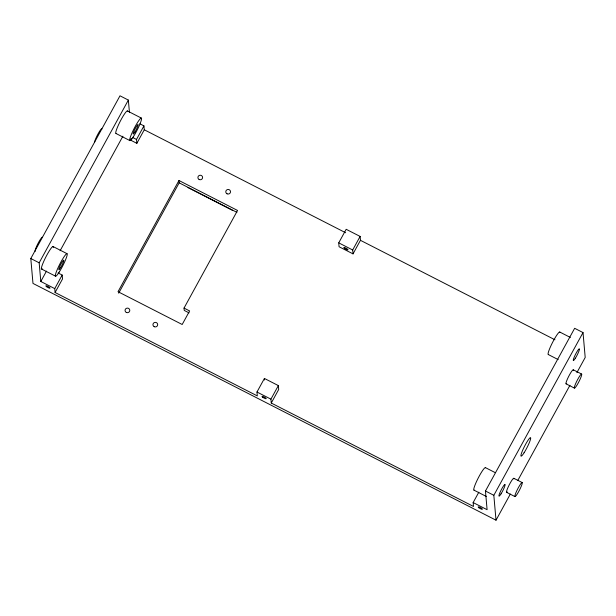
<?xml version="1.0" encoding="UTF-8"?>
<svg xmlns="http://www.w3.org/2000/svg" width="616" height="616" viewBox="0 0 616 616"><rect width="100%" height="100%" fill="white"/><g stroke="black" fill="none" stroke-linecap="round" stroke-linejoin="round"><path stroke-width="0.92" d="M510.333 494.055L496.011 520.197L32.979 283.422L30.8 258.528L119.989 95.803L128.359 100.085L129.422 112.22M478.832 492.192L473.15 502.564L473.488 506.452L271.263 403.041L278.694 389.481L278.355 385.593L264.41 378.455L256.972 392.022L257.319 395.911L55.086 292.5L54.747 288.611L40.802 281.481L39.17 262.809L128.359 100.085M40.802 281.481L46.485 271.109M60.114 250.75L122.9 136.205M54.747 288.611L62.178 275.052L58.081 272.95M130.284 139.978L136.844 143.335L136.506 139.447L143.936 125.887L139.84 123.785M55.086 292.5L62.524 278.94L62.178 275.052M136.844 143.335L144.283 129.776L143.936 125.887M178.971 180.503L118.026 291.699L182.182 324.501L189.613 310.941L184.03 308.085L237.545 210.456L178.971 180.503L179.171 182.837L118.688 293.185M338.731 242.858L346.169 229.298L360.114 236.429L360.452 240.317L353.022 253.877L339.077 246.746L338.731 242.858L352.683 249.988L353.022 253.877M271.263 403.041L270.925 399.153L278.355 385.593M352.683 249.988L360.114 236.429M473.15 502.564L487.094 509.694L485.462 491.021L574.651 328.297L583.021 332.578L585.2 357.473L576.884 372.649M496.011 520.197L493.832 495.303L583.021 332.578M517.733 480.565L569.946 385.293M127.366 110.919L141.31 118.056M559.713 332.001L570.378 337.46M144.283 129.776L345.653 232.748M360.452 240.317L554.97 339.786M132.401 137.353L136.506 139.447M115.985 133.487L129.93 140.617M548.332 354.562L558.173 359.598M573.296 369.808L581.666 374.089A7.9 1.063 -62.9 0 1 576.853 385.339A7.9 1.063 -62.9 0 1 575.552 383.845A7.9 1.063 -62.9 0 1 581.666 374.089M179.171 182.837L236.906 212.351M187.972 187.58L232.602 210.403M566.012 383.814L574.382 388.095M513.836 478.293L522.206 482.574A7.9 1.063 -62.9 0 1 517.386 493.816A7.9 1.063 -62.9 0 1 516.092 492.33A7.9 1.063 -62.9 0 1 522.206 482.574M189.02 312.866L184.238 310.425L184.03 308.085M53.038 246.523L66.99 253.653M485.393 467.606L495.233 472.641M506.552 492.292L514.914 496.573M30.8 258.528L39.17 262.809M485.462 491.021L493.832 495.303M41.657 269.084L55.602 276.214M474.004 490.167L486.309 496.458M256.972 392.022L270.925 399.153M264.41 378.455L264.541 380.018M507.291 491.922A7.9 1.063 -62.9 0 1 509.163 484.985A7.9 1.063 -62.9 0 1 513.89 478.902M566.751 383.437A7.9 1.063 -62.9 0 1 568.622 376.507A7.9 1.063 -62.9 0 1 573.35 370.416M116.247 133.433A12.643 1.694 -62.9 0 1 119.935 121.883A12.643 1.694 -62.9 0 1 127.543 111.049M53.292 246.954A12.643 1.694 -62.9 0 1 53.284 247.432M42.273 268.807A12.643 1.694 -62.9 0 1 45.253 258.196A12.643 1.694 -62.9 0 1 53.215 246.654M131.485 138.461A2.372 0.493 28.7 0 1 130.792 138.869M548.594 354.516A12.643 1.694 -62.9 0 1 552.644 342.257A12.643 1.694 -62.9 0 1 559.967 332.44M474.266 490.12A12.643 1.694 -62.9 0 1 477.954 478.57A12.643 1.694 -62.9 0 1 485.562 467.737M94.541 142.542A7.9 1.063 -62.9 0 1 98.083 133.818A7.9 1.063 -62.9 0 1 101.971 128.983M35.312 251.29A7.9 1.063 -62.9 0 1 38.046 243.382A7.9 1.063 -62.9 0 1 42.512 237.46M524.101 452.737A10.434 1.401 -62.9 0 0 530.638 437.707A10.434 1.401 -62.9 0 0 522.653 450.273A10.434 1.401 -62.9 0 0 524.101 452.737M575.352 358.258A6.637 0.893 -62.9 0 0 579.402 348.818A6.637 0.893 -62.9 0 0 574.266 357.01A6.637 0.893 -62.9 0 0 575.352 358.258M501.031 493.863A6.637 0.893 -62.9 0 0 505.074 484.415A6.637 0.893 -62.9 0 0 499.938 492.615A6.637 0.893 -62.9 0 0 501.031 493.863M46.5 286.648A2.372 0.493 28.7 0 0 49.981 288.173A2.372 0.493 28.7 0 0 47.355 286.147A2.372 0.493 28.7 0 0 46.5 286.648M262.678 397.189A2.372 0.493 28.7 0 0 266.15 398.714A2.372 0.493 28.7 0 0 263.525 396.689A2.372 0.493 28.7 0 0 262.678 397.189M478.848 507.73A2.372 0.493 28.7 0 0 482.328 509.255A2.372 0.493 28.7 0 0 479.702 507.23A2.372 0.493 28.7 0 0 478.848 507.73M126.303 312.42A2.372 2.295 -5 0 0 129.791 310.295A2.372 2.295 -5 0 0 126.165 308.447A2.372 2.295 -5 0 0 126.303 312.42M154.2 326.688A2.372 2.295 -5 0 0 157.681 324.563A2.372 2.295 -5 0 0 154.062 322.707A2.372 2.295 -5 0 0 154.2 326.688M199.153 179.51A2.349 2.272 -5 0 0 202.602 177.408A2.349 2.272 -5 0 0 199.014 175.575A2.349 2.272 -5 0 0 199.153 179.51M227.035 193.794A2.372 2.295 -5 0 0 230.523 191.668A2.372 2.295 -5 0 0 226.896 189.82A2.372 2.295 -5 0 0 227.035 193.794M344.46 248.333A2.372 0.493 28.7 0 0 347.94 249.857A2.372 0.493 28.7 0 0 345.314 247.832A2.372 0.493 28.7 0 0 344.46 248.333M134.95 132.017A5.375 0.724 -62.9 0 0 138.069 124.547A5.375 0.724 -62.9 0 0 133.841 131.439A5.375 0.724 -62.9 0 0 134.95 132.017M133.572 136.406A12.643 1.694 -62.9 0 0 141.488 118.18A12.643 1.694 -62.9 0 0 131.809 133.418A12.643 1.694 -62.9 0 0 133.572 136.406M60.622 267.621A5.375 0.724 -62.9 0 0 63.741 260.152A5.375 0.724 -62.9 0 0 59.521 267.036A5.375 0.724 -62.9 0 0 60.622 267.621M59.244 272.01A12.643 1.694 -62.9 0 0 67.159 253.784A12.643 1.694 -62.9 0 0 57.481 269.015A12.643 1.694 -62.9 0 0 59.244 272.01"/></g></svg>
